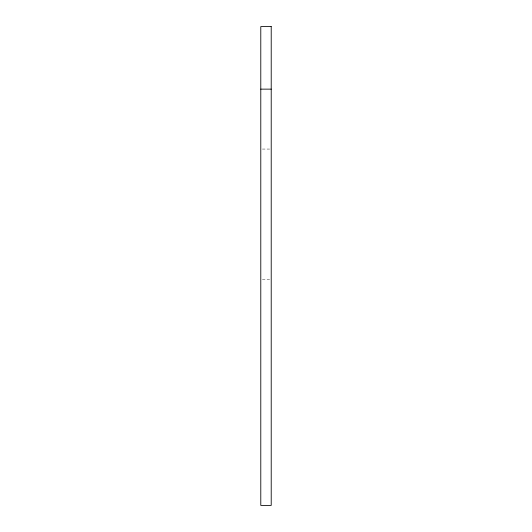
<?xml version="1.0" encoding="UTF-8"?>
<svg xmlns="http://www.w3.org/2000/svg" width="532" height="532" viewBox="0 0 532 532"><rect width="100%" height="100%" fill="white"/><g stroke="black" fill="none" stroke-linecap="round" stroke-linejoin="round"><path stroke-width="0.4" stroke-dasharray="2.66 2" d="M262.389 149.06L269.611 149.06M262.389 279.34L269.611 279.34"/><path stroke-width="0.8" d="M260.786 89.137L271.214 89.137M271.214 26.6L260.786 26.6L260.786 505.4L271.214 505.4L271.214 26.6"/></g></svg>
